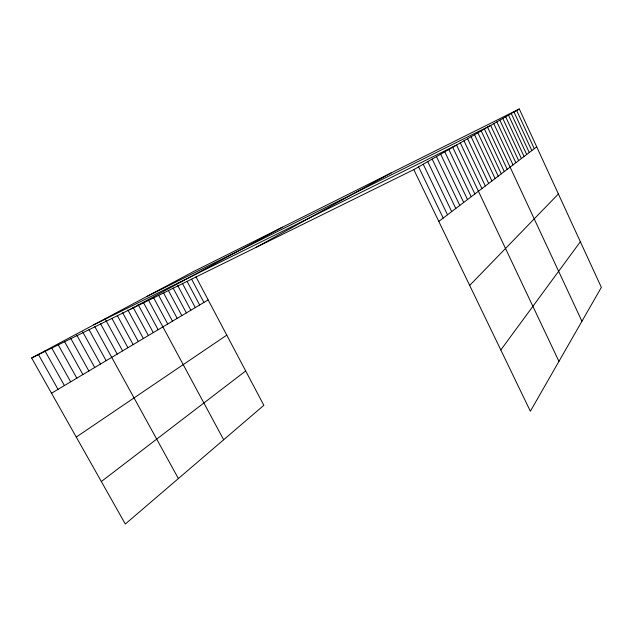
<?xml version="1.0" encoding="UTF-8"?>
<svg xmlns="http://www.w3.org/2000/svg" width="633" height="633" viewBox="0 0 633 633"><rect width="100%" height="100%" fill="white"/><g stroke="black" fill="none" stroke-linecap="round" stroke-linejoin="round"><path stroke-width="0.95" d="M500.806 349.962L580.358 241.735M469.678 285.428L558.385 193.975M101.335 481.531L245.691 370.962M438.804 221.408L536.713 146.864M76.253 437.063L226.764 335.134M51.526 393.228L208.162 299.923M413.824 169.628L519.282 108.971L601.35 287.374L530.367 411.244L413.824 169.628L31.65 357.985L125.31 524.029L263.842 405.318L195.969 276.835M256.112 247.353L391.526 172.738M129.741 309.64L282.429 227.192M31.65 357.985L193.255 271.699L519.282 108.971M146.595 296.616L490.67 125.429L581.933 321.255M93.803 324.8L456.567 145.044L558.939 361.38M38.36 354.401L58.022 389.358M51.423 347.422L70.674 381.826M44.951 350.88L64.408 385.56M58.268 344.874L76.838 378.154M70.682 338.259L88.857 370.993M64.519 341.527L82.899 374.538M76.72 335.023L94.721 367.504M89 329.595L106.146 360.691M82.67 331.842L100.481 364.07M100.402 323.471L117.216 354.1M94.752 326.509L178.387 478.54M105.038 318.795L122.612 350.888M117.319 315.55L133.159 344.605M111.938 318.454L127.929 347.723M127.874 309.956L143.374 338.52M122.62 312.694L138.311 341.535M138.065 304.465L153.281 332.618M133.009 307.187L148.367 335.545M148.454 300.074L223.663 439.745M143.501 302.629L158.123 329.73M158.78 295.587L172.5 321.168M153.431 297.383L167.737 324.009M168.41 290.523L181.821 315.622M163.67 293.103L177.193 318.375M177.691 285.491L190.857 310.233M173.086 287.983L186.371 312.908M187.226 281.59L199.64 305.003M182.296 283.157L195.281 307.598M191.625 279.193L203.929 302.447M418.579 166.89L443.203 218.053M427.742 161.621L451.693 211.588M423.216 164.224L447.499 214.777M436.469 156.604L459.787 205.432M432.157 159.081L455.792 208.471M444.785 151.817L467.502 199.553M440.679 154.183L463.688 202.457M452.73 147.252L474.869 193.951M448.805 149.507L471.229 196.721M463.989 140.771L485.313 185.991M460.318 142.884L481.911 188.587M474.528 134.71L495.101 178.546M471.087 136.688L491.912 180.975M467.581 138.706L488.652 183.459M484.411 129.029L504.287 171.551M481.191 130.881L501.289 173.83M477.891 132.78L498.226 176.164M493.803 123.625L513.007 164.912M487.576 127.209L507.223 169.312M502.808 118.45L521.386 158.535M499.864 120.143L518.649 160.616M496.865 121.868L515.855 162.744M514.004 112.009L531.799 150.607M511.282 113.568L529.267 152.529M508.513 115.166L526.696 154.492M505.688 116.788L524.061 156.493M516.67 110.474L534.284 148.715"/></g></svg>
